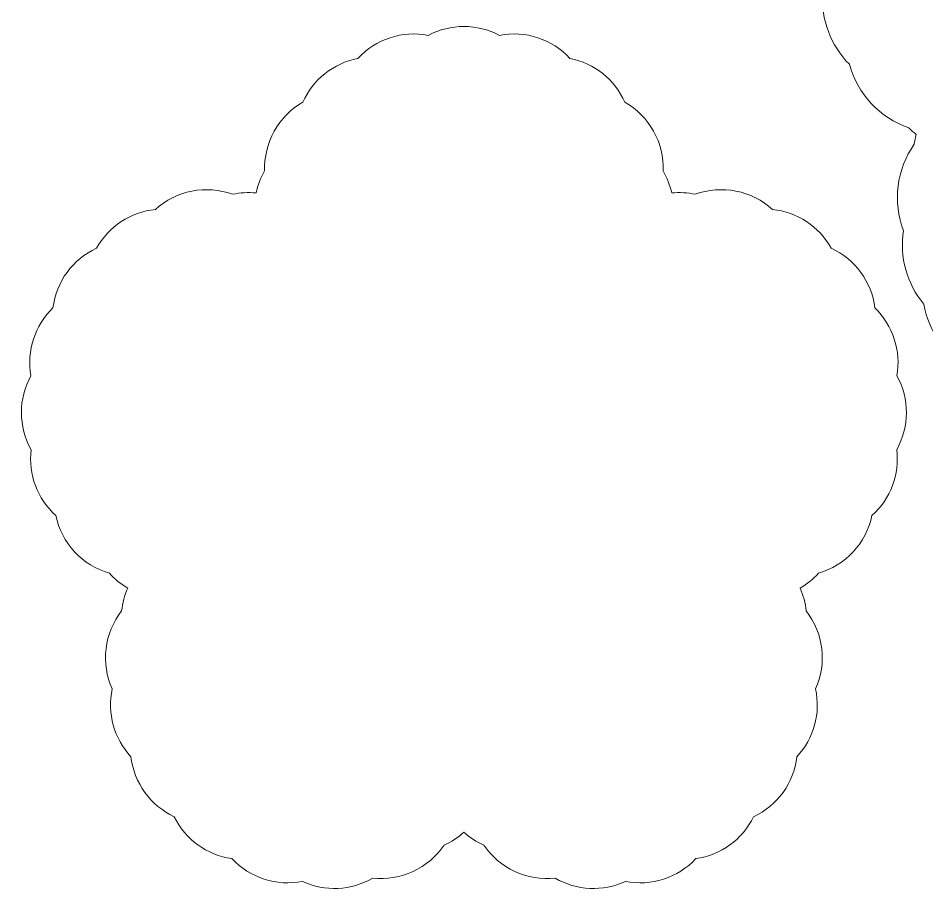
# Model space of a CAD drawing. Header units: centimetres. Extents: x -15.1 to 15.1, y -15 to 15.
# Drawn here: x -15.09 to 0.88, y -15.03 to 0.32 of the extents above; entities that cross this region are included whole.
import ezdxf

# ---------------------------------------------------------------- set-up
doc = ezdxf.new("R2010")
doc.units = ezdxf.units.CM
doc.header["$MEASUREMENT"] = 0
doc.layers.add('Layer 1', color=7, linetype='Continuous')

msp = doc.modelspace()

# ---------------------------------------------------------------- linework, layer by layer
at = {"layer": 'Layer 1', "lineweight": 9}
msp.add_open_spline([(8.4928, -7.01138), (8.90946, -7.22121), (9.39588, -7.24318), (9.82977, -7.07179), (9.82977, -7.07179), (10.32033, -7.13938), (10.81512, -6.98115), (11.17543, -6.64144), (11.17543, -6.64144), (11.6348, -6.5461), (12.03113, -6.25814), (12.26376, -5.85072), (12.26376, -5.85072), (12.69818, -5.61302), (13.00157, -5.19135), (13.08888, -4.70391), (13.08888, -4.70391), (13.38596, -4.34422), (13.51537, -3.87482), (13.44457, -3.41371), (13.44457, -3.41371), (13.63747, -2.90688), (13.56668, -2.33739), (13.25558, -1.8932), (13.25558, -1.8932), (13.2467, -1.83632), (13.23483, -1.77994), (13.22, -1.7243), (13.22, -1.7243), (13.2647, -1.688), (13.30745, -1.64937), (13.34806, -1.60857), (13.34806, -1.60857), (13.86084, -1.43207), (14.25284, -1.01295), (14.39469, -0.48953), (14.39469, -0.48953), (14.723, -0.15811), (14.89422, 0.29771), (14.86529, 0.76332), (14.86529, 0.76332), (15.08117, 1.20899), (15.08357, 1.72846), (14.87183, 2.17611), (14.87183, 2.17611), (14.92311, 2.64246), (14.77173, 3.10838), (14.45612, 3.45552), (14.45612, 3.45552), (14.36431, 3.94213), (14.05703, 4.36098), (13.62042, 4.59464), (13.62042, 4.59464), (13.37014, 4.98833), (12.96371, 5.25646), (12.50329, 5.33161), (12.50329, 5.33161), (12.08087, 5.67169), (11.51738, 5.78035), (10.99879, 5.62174), (10.99879, 5.62174), (10.94195, 5.63087), (10.88466, 5.637), (10.82717, 5.6401), (10.82717, 5.6401), (10.80646, 5.69381), (10.78293, 5.74641), (10.75667, 5.79765), (10.75667, 5.79765), (10.74727, 6.33987), (10.4698, 6.8422), (10.01584, 7.13885), (10.01584, 7.13885), (9.80208, 7.55351), (9.42148, 7.8572), (8.96972, 7.97357), (8.96972, 7.97357), (8.61257, 8.3166), (8.11927, 8.47941), (7.6281, 8.41637), (7.6281, 8.41637), (7.20042, 8.60925), (6.71053, 8.60925), (6.28285, 8.41637), (6.28285, 8.41637), (5.79168, 8.47941), (5.29838, 8.3166), (4.94123, 7.97357), (4.94123, 7.97357), (4.48947, 7.8572), (4.10886, 7.55351), (3.89511, 7.13885), (3.89511, 7.13885), (3.44115, 6.8422), (3.16368, 6.33987), (3.15428, 5.79765), (3.15428, 5.79765), (3.12802, 5.74641), (3.10449, 5.69381), (3.08378, 5.6401), (3.08378, 5.6401), (3.02629, 5.637), (2.969, 5.63087), (2.91215, 5.62174), (2.91215, 5.62174), (2.39356, 5.78035), (1.83008, 5.67169), (1.40766, 5.33161), (1.40766, 5.33161), (0.94724, 5.25646), (0.54081, 4.98833), (0.29053, 4.59464), (0.29053, 4.59464), (-0.14608, 4.36098), (-0.45336, 3.94213), (-0.54518, 3.45552), (-0.54518, 3.45552), (-0.86078, 3.10838), (-1.01217, 2.64246), (-0.96088, 2.17611), (-0.96088, 2.17611), (-1.17262, 1.72846), (-1.17022, 1.20899), (-0.95434, 0.76332), (-0.95434, 0.76332), (-0.98327, 0.29771), (-0.81206, -0.15811), (-0.48374, -0.48953), (-0.48374, -0.48953), (-0.34189, -1.01295), (0.05011, -1.43207), (0.56289, -1.60857), (0.56289, -1.60857), (0.60351, -1.64937), (0.64625, -1.688), (0.69094, -1.7243), (0.69094, -1.7243), (0.67612, -1.77994), (0.66425, -1.83632), (0.65537, -1.8932), (0.65537, -1.8932), (0.34427, -2.33739), (0.27348, -2.90688), (0.46638, -3.41371), (0.46638, -3.41371), (0.39558, -3.87482), (0.52498, -4.34422), (0.82207, -4.70391), (0.82207, -4.70391), (0.90938, -5.19135), (1.21277, -5.61302), (1.64719, -5.85072), (1.64719, -5.85072), (1.87982, -6.25814), (2.27615, -6.5461), (2.73552, -6.64144), (2.73552, -6.64144), (3.09583, -6.98115), (3.59062, -7.13938), (4.08118, -7.07179), (4.08118, -7.07179), (4.51507, -7.24318), (5.00149, -7.22121), (5.41815, -7.01138), (5.41815, -7.01138), (5.95978, -7.03821), (6.47952, -6.79492), (6.80583, -6.36178), (6.80583, -6.36178), (6.85719, -6.33575), (6.90715, -6.30704), (6.95548, -6.27575), (6.95548, -6.27575), (7.00381, -6.30704), (7.05376, -6.33575), (7.10512, -6.36178), (7.10512, -6.36178), (7.43143, -6.79492), (7.95117, -7.03821), (8.4928, -7.01138)], degree=3, knots=[0, 0, 0, 0, 0.02173913, 0.02173913, 0.02173913, 0.02173913, 0.04347826, 0.04347826, 0.04347826, 0.04347826, 0.06521739, 0.06521739, 0.06521739, 0.06521739, 0.08695652, 0.08695652, 0.08695652, 0.08695652, 0.10869565, 0.10869565, 0.10869565, 0.10869565, 0.13043478, 0.13043478, 0.13043478, 0.13043478, 0.15217391, 0.15217391, 0.15217391, 0.15217391, 0.17391304, 0.17391304, 0.17391304, 0.17391304, 0.19565217, 0.19565217, 0.19565217, 0.19565217, 0.2173913, 0.2173913, 0.2173913, 0.2173913, 0.23913043, 0.23913043, 0.23913043, 0.23913043, 0.26086957, 0.26086957, 0.26086957, 0.26086957, 0.2826087, 0.2826087, 0.2826087, 0.2826087, 0.30434783, 0.30434783, 0.30434783, 0.30434783, 0.32608696, 0.32608696, 0.32608696, 0.32608696, 0.34782609, 0.34782609, 0.34782609, 0.34782609, 0.36956522, 0.36956522, 0.36956522, 0.36956522, 0.39130435, 0.39130435, 0.39130435, 0.39130435, 0.41304348, 0.41304348, 0.41304348, 0.41304348, 0.43478261, 0.43478261, 0.43478261, 0.43478261, 0.45652174, 0.45652174, 0.45652174, 0.45652174, 0.47826087, 0.47826087, 0.47826087, 0.47826087, 0.5, 0.5, 0.5, 0.5, 0.52173913, 0.52173913, 0.52173913, 0.52173913, 0.54347826, 0.54347826, 0.54347826, 0.54347826, 0.56521739, 0.56521739, 0.56521739, 0.56521739, 0.58695652, 0.58695652, 0.58695652, 0.58695652, 0.60869565, 0.60869565, 0.60869565, 0.60869565, 0.63043478, 0.63043478, 0.63043478, 0.63043478, 0.65217391, 0.65217391, 0.65217391, 0.65217391, 0.67391304, 0.67391304, 0.67391304, 0.67391304, 0.69565217, 0.69565217, 0.69565217, 0.69565217, 0.7173913, 0.7173913, 0.7173913, 0.7173913, 0.73913043, 0.73913043, 0.73913043, 0.73913043, 0.76086957, 0.76086957, 0.76086957, 0.76086957, 0.7826087, 0.7826087, 0.7826087, 0.7826087, 0.80434783, 0.80434783, 0.80434783, 0.80434783, 0.82608696, 0.82608696, 0.82608696, 0.82608696, 0.84782609, 0.84782609, 0.84782609, 0.84782609, 0.86956522, 0.86956522, 0.86956522, 0.86956522, 0.89130435, 0.89130435, 0.89130435, 0.89130435, 0.91304348, 0.91304348, 0.91304348, 0.91304348, 0.93478261, 0.93478261, 0.93478261, 0.93478261, 0.95652174, 0.95652174, 0.95652174, 0.95652174, 1, 1, 1, 1], dxfattribs=at)
at = {"layer": 'Layer 1', "color": 140, "lineweight": 9}
msp.add_open_spline([(-3.18088, -14.44812), (-2.74191, -14.38603), (-2.36232, -14.11025), (-2.16762, -13.71195), (-2.16762, -13.71195), (-1.74833, -13.51633), (-1.46008, -13.1177), (-1.40569, -12.65822), (-1.40569, -12.65822), (-1.10799, -12.33853), (-0.98539, -11.89349), (-1.07735, -11.46645), (-1.07735, -11.46645), (-0.9773, -11.24443), (-0.93982, -10.99929), (-0.96897, -10.75752), (-0.96897, -10.75752), (-0.99813, -10.51575), (-1.09281, -10.28655), (-1.24278, -10.09468), (-1.24278, -10.09468), (-1.25699, -9.95636), (-1.2927, -9.82109), (-1.34863, -9.69379), (-1.34863, -9.69379), (-1.22855, -9.62367), (-1.12015, -9.53523), (-1.02735, -9.43168), (-1.02735, -9.43168), (-0.79325, -9.3646), (-0.58193, -9.23482), (-0.41624, -9.05637), (-0.41624, -9.05637), (-0.25054, -8.87791), (-0.13677, -8.65756), (-0.08722, -8.41913), (-0.08722, -8.41913), (0.23819, -8.1277), (0.40059, -7.69559), (0.34766, -7.26197), (0.34766, -7.26197), (0.57373, -6.85828), (0.57484, -6.36635), (0.3506, -5.96164), (0.3506, -5.96164), (0.42721, -5.52497), (0.28222, -5.07873), (-0.03643, -4.77048), (-0.03643, -4.77048), (-0.0929, -4.31126), (-0.38294, -3.91394), (-0.80312, -3.72022), (-0.80312, -3.72022), (-1.01518, -3.33831), (-1.40055, -3.08418), (-1.83511, -3.03968), (-1.83511, -3.03968), (-2.01534, -2.87591), (-2.2369, -2.76452), (-2.47585, -2.71753), (-2.47585, -2.71753), (-2.7148, -2.67055), (-2.96204, -2.68977), (-3.19085, -2.77311), (-3.19085, -2.77311), (-3.3268, -2.74387), (-3.46648, -2.73604), (-3.60484, -2.7499), (-3.60484, -2.7499), (-3.63442, -2.61403), (-3.68503, -2.48361), (-3.75484, -2.36335), (-3.75484, -2.36335), (-3.74629, -2.11998), (-3.80442, -1.8789), (-3.92294, -1.66616), (-3.92294, -1.66616), (-4.04146, -1.45343), (-4.21587, -1.27714), (-4.42731, -1.15634), (-4.42731, -1.15634), (-4.60392, -0.75679), (-4.9647, -0.46881), (-5.39345, -0.38515), (-5.39345, -0.38515), (-5.70753, -0.0454), (-6.17503, 0.10767), (-6.62923, 0.01947), (-6.62923, 0.01947), (-7.02086, 0.22727), (-7.49006, 0.22727), (-7.88168, 0.01947), (-7.88168, 0.01947), (-8.33588, 0.10767), (-8.80338, -0.0454), (-9.11746, -0.38515), (-9.11746, -0.38515), (-9.54622, -0.46881), (-9.90699, -0.75679), (-10.0836, -1.15634), (-10.0836, -1.15634), (-10.29505, -1.27714), (-10.46946, -1.45343), (-10.58798, -1.66616), (-10.58798, -1.66616), (-10.7065, -1.8789), (-10.76463, -2.11997), (-10.75608, -2.36334), (-10.75608, -2.36334), (-10.82589, -2.48361), (-10.8765, -2.61403), (-10.90608, -2.7499), (-10.90608, -2.7499), (-11.04444, -2.73605), (-11.18412, -2.74387), (-11.32006, -2.77311), (-11.32006, -2.77311), (-11.54888, -2.68977), (-11.79612, -2.67055), (-12.03507, -2.71753), (-12.03507, -2.71753), (-12.27401, -2.76452), (-12.49557, -2.87591), (-12.6758, -3.03968), (-12.6758, -3.03968), (-13.11037, -3.08418), (-13.49574, -3.33831), (-13.7078, -3.72022), (-13.7078, -3.72022), (-14.12798, -3.91394), (-14.41802, -4.31126), (-14.47449, -4.77048), (-14.47449, -4.77048), (-14.79314, -5.07873), (-14.93813, -5.52496), (-14.86152, -5.96164), (-14.86152, -5.96164), (-15.08576, -6.36635), (-15.08465, -6.85828), (-14.85858, -7.26197), (-14.85858, -7.26197), (-14.91151, -7.69559), (-14.74911, -8.1277), (-14.42369, -8.41913), (-14.42369, -8.41913), (-14.37415, -8.65756), (-14.26038, -8.87791), (-14.09468, -9.05637), (-14.09468, -9.05637), (-13.92898, -9.23482), (-13.71767, -9.3646), (-13.48356, -9.43168), (-13.48356, -9.43168), (-13.39076, -9.53523), (-13.28236, -9.62367), (-13.16228, -9.69379), (-13.16228, -9.69379), (-13.21822, -9.82109), (-13.25393, -9.95636), (-13.26814, -10.09468), (-13.26814, -10.09468), (-13.41811, -10.28655), (-13.51279, -10.51575), (-13.54194, -10.75752), (-13.54194, -10.75752), (-13.5711, -10.99929), (-13.53362, -11.24443), (-13.43356, -11.46645), (-13.43356, -11.46645), (-13.52553, -11.89349), (-13.40292, -12.33853), (-13.10523, -12.65822), (-13.10523, -12.65822), (-13.05084, -13.1177), (-12.76259, -13.51633), (-12.34329, -13.71195), (-12.34329, -13.71195), (-12.1486, -14.11025), (-11.76901, -14.38603), (-11.33004, -14.44812), (-11.33004, -14.44812), (-11.01443, -14.78644), (-10.54624, -14.9374), (-10.09244, -14.84715), (-10.09244, -14.84715), (-9.6964, -15.03148), (-9.23525, -15.01056), (-8.85752, -14.79113), (-8.85752, -14.79113), (-8.61546, -14.81768), (-8.37073, -14.77758), (-8.1498, -14.67514), (-8.1498, -14.67514), (-7.92888, -14.5727), (-7.74015, -14.41182), (-7.60402, -14.20991), (-7.60402, -14.20991), (-7.47685, -14.15365), (-7.35925, -14.07788), (-7.25546, -13.98535), (-7.25546, -13.98535), (-7.15166, -14.07788), (-7.03406, -14.15365), (-6.90689, -14.20991), (-6.90689, -14.20991), (-6.77076, -14.41182), (-6.58203, -14.5727), (-6.36111, -14.67514), (-6.36111, -14.67514), (-6.14018, -14.77758), (-5.89546, -14.81768), (-5.65339, -14.79113), (-5.65339, -14.79113), (-5.27566, -15.01056), (-4.81452, -15.03148), (-4.41848, -14.84715), (-4.41848, -14.84715), (-3.96468, -14.9374), (-3.49649, -14.78644), (-3.18088, -14.44812)], degree=3, knots=[0, 0, 0, 0, 0.01785714, 0.01785714, 0.01785714, 0.01785714, 0.03571429, 0.03571429, 0.03571429, 0.03571429, 0.05357143, 0.05357143, 0.05357143, 0.05357143, 0.07142857, 0.07142857, 0.07142857, 0.07142857, 0.08928571, 0.08928571, 0.08928571, 0.08928571, 0.10714286, 0.10714286, 0.10714286, 0.10714286, 0.125, 0.125, 0.125, 0.125, 0.14285714, 0.14285714, 0.14285714, 0.14285714, 0.16071429, 0.16071429, 0.16071429, 0.16071429, 0.17857143, 0.17857143, 0.17857143, 0.17857143, 0.19642857, 0.19642857, 0.19642857, 0.19642857, 0.21428571, 0.21428571, 0.21428571, 0.21428571, 0.23214286, 0.23214286, 0.23214286, 0.23214286, 0.25, 0.25, 0.25, 0.25, 0.26785714, 0.26785714, 0.26785714, 0.26785714, 0.28571429, 0.28571429, 0.28571429, 0.28571429, 0.30357143, 0.30357143, 0.30357143, 0.30357143, 0.32142857, 0.32142857, 0.32142857, 0.32142857, 0.33928571, 0.33928571, 0.33928571, 0.33928571, 0.35714286, 0.35714286, 0.35714286, 0.35714286, 0.375, 0.375, 0.375, 0.375, 0.39285714, 0.39285714, 0.39285714, 0.39285714, 0.41071429, 0.41071429, 0.41071429, 0.41071429, 0.42857143, 0.42857143, 0.42857143, 0.42857143, 0.44642857, 0.44642857, 0.44642857, 0.44642857, 0.46428571, 0.46428571, 0.46428571, 0.46428571, 0.48214286, 0.48214286, 0.48214286, 0.48214286, 0.5, 0.5, 0.5, 0.5, 0.51785714, 0.51785714, 0.51785714, 0.51785714, 0.53571429, 0.53571429, 0.53571429, 0.53571429, 0.55357143, 0.55357143, 0.55357143, 0.55357143, 0.57142857, 0.57142857, 0.57142857, 0.57142857, 0.58928571, 0.58928571, 0.58928571, 0.58928571, 0.60714286, 0.60714286, 0.60714286, 0.60714286, 0.625, 0.625, 0.625, 0.625, 0.64285714, 0.64285714, 0.64285714, 0.64285714, 0.66071429, 0.66071429, 0.66071429, 0.66071429, 0.67857143, 0.67857143, 0.67857143, 0.67857143, 0.69642857, 0.69642857, 0.69642857, 0.69642857, 0.71428571, 0.71428571, 0.71428571, 0.71428571, 0.73214286, 0.73214286, 0.73214286, 0.73214286, 0.75, 0.75, 0.75, 0.75, 0.76785714, 0.76785714, 0.76785714, 0.76785714, 0.78571429, 0.78571429, 0.78571429, 0.78571429, 0.80357143, 0.80357143, 0.80357143, 0.80357143, 0.82142857, 0.82142857, 0.82142857, 0.82142857, 0.83928571, 0.83928571, 0.83928571, 0.83928571, 0.85714286, 0.85714286, 0.85714286, 0.85714286, 0.875, 0.875, 0.875, 0.875, 0.89285714, 0.89285714, 0.89285714, 0.89285714, 0.91071429, 0.91071429, 0.91071429, 0.91071429, 0.92857143, 0.92857143, 0.92857143, 0.92857143, 0.94642857, 0.94642857, 0.94642857, 0.94642857, 0.96428571, 0.96428571, 0.96428571, 0.96428571, 1, 1, 1, 1], dxfattribs=at)

doc.saveas('drawing.dxf')
